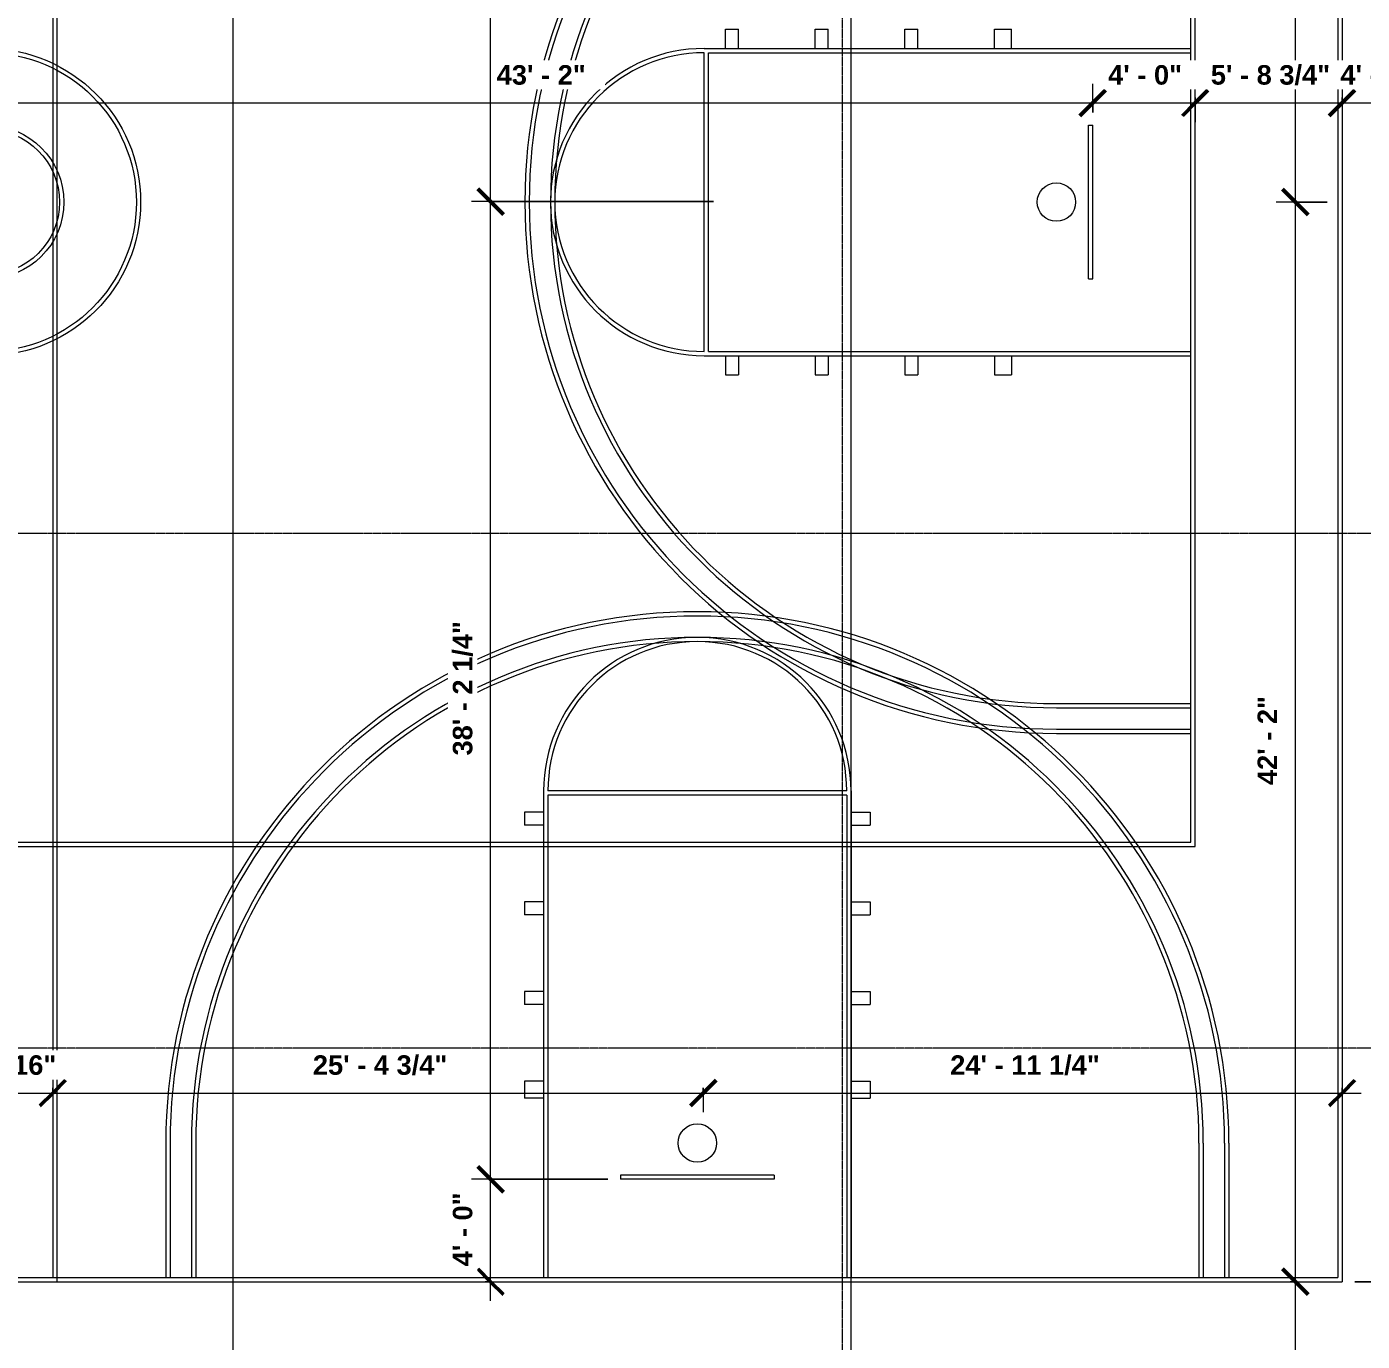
# Model space of a CAD drawing. Header units: inches. Extents: x 23906 to 26777, y -23220 to -20467.
# Drawn here: x 25305 to 25931, y -22246 to -21630 of the extents above; entities that cross this region are included whole.
import ezdxf

# ---------------------------------------------------------------- set-up
doc = ezdxf.new("R2010")
doc.units = ezdxf.units.IN
doc.header["$MEASUREMENT"] = 0
doc.linetypes.add('Grid Line 1_2_', pattern=[0.875, 0.5, -0.125, 0.125, -0.125])
for name, color, linetype, lineweight in [('A-ANNO-DIMS', 211, 'Continuous', 9), ('A-ANNO-DIMS-96', 211, 'Continuous', 9), ('A-FLOR-OTLN', 90, 'Continuous', 140), ('S-GRID', 1, 'Continuous', 9)]:
    doc.layers.add(name, color=color, linetype=linetype, lineweight=lineweight)
doc.styles.add('Arial_B', font='arialbd.ttf', dxfattribs={"height": 9.132806})
doc.dimstyles.new('OD_Dimension_1', dxfattribs={"dimscale": 12, "dimtxt": 9, "dimasz": 1, "dimexe": 0.75, "dimexo": 0.5, "dimgap": 0.5, "dimtad": 1, "dimdec": 4, "dimrnd": 0.0625, "dimzin": 3, "dimdsep": 46, "dimlunit": 4, "dimtxsty": 'Arial_B', "dimblk1": 'OBLIQUE', "dimblk2": 'OBLIQUE', "dimsah": 1, "dimcen": 0.09, "dimdle": 0.75, "dimazin": 0, "dimtfac": 1, "dimtdec": 4, "dimtix": 1, "dimtmove": 0, "dimatfit": 3, "dimfxl": 1, "dimtvp": 1, "dimtfill": 1, "dimfrac": 2, "dimtolj": 1, "dimtzin": 0, "dimlwd": 13, "dimlwe": 13, "dimarcsym": 2})
doc.dimstyles.new('OD_Dimension_2', dxfattribs={"dimscale": 12, "dimtxt": 9, "dimasz": 1, "dimexe": 0.75, "dimexo": 0.5, "dimgap": 0.5, "dimtad": 1, "dimdec": 4, "dimrnd": 0.0625, "dimzin": 3, "dimdsep": 46, "dimlunit": 4, "dimtxsty": 'Arial_B', "dimblk1": 'OBLIQUE', "dimblk2": 'OBLIQUE', "dimsah": 1, "dimcen": 0.09, "dimdle": 0.75, "dimazin": 0, "dimtfac": 1, "dimtdec": 4, "dimtix": 1, "dimtmove": 0, "dimatfit": 3, "dimfxl": 1, "dimtvp": 1, "dimtfill": 1, "dimfrac": 2, "dimtolj": 1, "dimtzin": 0, "dimlwd": 13, "dimlwe": 13, "dimarcsym": 2})
doc.dimstyles.new('OD_Dimension_3', dxfattribs={"dimscale": 12, "dimtxt": 9, "dimasz": 1, "dimexe": 0.75, "dimexo": 0.5, "dimgap": 0.5, "dimtad": 1, "dimdec": 4, "dimrnd": 0.0625, "dimzin": 3, "dimdsep": 46, "dimlunit": 4, "dimtxsty": 'Arial_B', "dimblk1": 'OBLIQUE', "dimblk2": 'OBLIQUE', "dimsah": 1, "dimcen": 0.09, "dimdle": 0.75, "dimazin": 0, "dimtfac": 1, "dimtdec": 4, "dimtix": 1, "dimtmove": 0, "dimatfit": 3, "dimfxl": 1, "dimtvp": 1, "dimtfill": 1, "dimfrac": 2, "dimtolj": 1, "dimtzin": 0, "dimlwd": 13, "dimlwe": 13, "dimarcsym": 2})

# ---------------------------------------------------------------- blocks, each defined once
blk = doc.blocks.new('DIMBLOCK50-Enlarged First Floor Plan _East_')
at = {"layer": 'A-ANNO-DIMS-96', "lineweight": 50}
for p, q in [((25899.53, -22218.3), (25893.53, -22212.3)), ((25899.53, -22218.3), (25905.53, -22224.3)), ((25899.53, -22359.55), (25893.53, -22353.55)), ((25899.53, -22359.55), (25905.53, -22365.55))]:
    blk.add_line(p, q, dxfattribs=at)
at = {"layer": 'A-ANNO-DIMS-96', "lineweight": 13}
for p, q in [((25897.04, -22218.3), (25908.53, -22218.3)), ((25899.53, -22218.3), (25897.04, -22218.3)), ((25899.53, -22368.55), (25899.53, -22218.3)), ((25897.04, -22359.55), (25908.53, -22359.55)), ((25899.53, -22359.55), (25897.04, -22359.55))]:
    blk.add_line(p, q, dxfattribs=at)
at = {"layer": 'A-ANNO-DIMS-96', "color": 0, "lineweight": 13, "insert": (25881.83, -22319.43), "char_height": 9.1328, "width": 73.2, "attachment_point": 1, "rotation": 90, "line_spacing_factor": 0.938532, "style": 'Arial_B', "bg_fill": 3, "box_fill_scale": 1.25, "bg_fill_color": 0, "bg_fill_transparency": 0}
blk.add_mtext('11\' - 9 1/4"', dxfattribs=at)
blk = doc.blocks.new('_Oblique')
at = {"color": 0, "linetype": 'ByBlock', "lineweight": -2}
blk.add_line((-0.5, -0.5), (0.5, 0.5), dxfattribs=at)
blk = doc.blocks.new('DIMBLOCK51-Enlarged First Floor Plan _East_')
at = {"layer": 'A-ANNO-DIMS-96', "lineweight": 50}
for p, q in [((25899.53, -21712.3), (25893.53, -21706.3)), ((25899.53, -21712.3), (25905.53, -21718.3)), ((25899.53, -22218.3), (25893.53, -22212.3)), ((25899.53, -22218.3), (25905.53, -22224.3))]:
    blk.add_line(p, q, dxfattribs=at)
at = {"layer": 'A-ANNO-DIMS-96', "lineweight": 13}
for p, q in [((25914.39, -21712.3), (25890.53, -21712.3)), ((25899.53, -22218.3), (25899.53, -21712.3)), ((25899.53, -21712.3), (25914.39, -21712.3)), ((25897.04, -22218.3), (25908.53, -22218.3)), ((25899.53, -22218.3), (25897.04, -22218.3))]:
    blk.add_line(p, q, dxfattribs=at)
at = {"layer": 'A-ANNO-DIMS-96', "color": 0, "lineweight": 13, "insert": (25881.83, -21985.52), "char_height": 9.133, "width": 48.5143, "attachment_point": 1, "rotation": 90, "line_spacing_factor": 0.938532, "style": 'Arial_B', "bg_fill": 3, "box_fill_scale": 1.25, "bg_fill_color": 0, "bg_fill_transparency": 0}
blk.add_mtext('42\' - 2"', dxfattribs=at)
blk = doc.blocks.new('DIMBLOCK52-Enlarged First Floor Plan _East_')
at = {"layer": 'A-ANNO-DIMS-96', "lineweight": 50}
for p, q in [((25899.53, -21206.3), (25893.53, -21200.3)), ((25899.53, -21206.3), (25905.53, -21212.3)), ((25899.53, -21712.3), (25893.53, -21706.3)), ((25899.53, -21712.3), (25905.53, -21718.3))]:
    blk.add_line(p, q, dxfattribs=at)
at = {"layer": 'A-ANNO-DIMS-96', "lineweight": 13}
for p, q in [((25897.04, -21206.3), (25908.53, -21206.3)), ((25899.53, -21206.3), (25897.04, -21206.3)), ((25899.53, -21712.3), (25899.53, -21206.3)), ((25914.39, -21712.3), (25890.53, -21712.3)), ((25899.53, -21712.3), (25914.39, -21712.3))]:
    blk.add_line(p, q, dxfattribs=at)
at = {"layer": 'A-ANNO-DIMS-96', "color": 0, "lineweight": 13, "insert": (25881.83, -21479.52), "char_height": 9.133, "width": 48.5143, "attachment_point": 1, "rotation": 90, "line_spacing_factor": 0.938532, "style": 'Arial_B', "bg_fill": 3, "box_fill_scale": 1.25, "bg_fill_color": 0, "bg_fill_transparency": 0}
blk.add_mtext('42\' - 2"', dxfattribs=at)
blk = doc.blocks.new('DIMBLOCK58-Enlarged First Floor Plan _East_')
at = {"layer": 'A-ANNO-DIMS-96', "lineweight": 50}
for p, q in [((25286.61, -21665.81), (25292.61, -21659.81)), ((25804.61, -21665.81), (25810.61, -21659.81)), ((25286.61, -21665.81), (25280.61, -21671.81)), ((25804.61, -21665.81), (25798.61, -21671.81))]:
    blk.add_line(p, q, dxfattribs=at)
at = {"layer": 'A-ANNO-DIMS-96', "lineweight": 13}
for p, q in [((25804.61, -21670.3), (25804.61, -21656.81)), ((25286.61, -21663.33), (25286.61, -21674.81)), ((25286.61, -21665.81), (25286.61, -21663.33)), ((25286.61, -21665.81), (25804.61, -21665.81)), ((25804.61, -21665.81), (25804.61, -21670.3))]:
    blk.add_line(p, q, dxfattribs=at)
at = {"layer": 'A-ANNO-DIMS-96', "color": 0, "lineweight": 13, "insert": (25525.4, -21648.11), "char_height": 9.133, "width": 48.5143, "attachment_point": 1, "line_spacing_factor": 0.938532, "style": 'Arial_B', "bg_fill": 3, "box_fill_scale": 1.25, "bg_fill_color": 0, "bg_fill_transparency": 0}
blk.add_mtext('43\' - 2"', dxfattribs=at)
blk = doc.blocks.new('DIMBLOCK59-Enlarged First Floor Plan _East_')
at = {"layer": 'A-ANNO-DIMS-96', "lineweight": 13}
for p, q in [((25804.61, -21670.3), (25804.61, -21656.81)), ((25804.61, -21665.81), (25852.61, -21665.81)), ((25804.61, -21665.81), (25804.61, -21670.3)), ((25852.61, -21663.33), (25852.61, -21674.81)), ((25852.61, -21665.81), (25852.61, -21663.33))]:
    blk.add_line(p, q, dxfattribs=at)
at = {"layer": 'A-ANNO-DIMS-96', "lineweight": 50}
for p, q in [((25804.61, -21665.81), (25810.61, -21659.81)), ((25852.61, -21665.81), (25858.61, -21659.81)), ((25804.61, -21665.81), (25798.61, -21671.81)), ((25852.61, -21665.81), (25846.61, -21671.81))]:
    blk.add_line(p, q, dxfattribs=at)
at = {"layer": 'A-ANNO-DIMS-96', "color": 0, "lineweight": 13, "insert": (25811.83, -21648.11), "char_height": 9.133, "width": 40.2857, "attachment_point": 1, "line_spacing_factor": 0.938532, "style": 'Arial_B', "bg_fill": 3, "box_fill_scale": 1.25, "bg_fill_color": 0, "bg_fill_transparency": 0}
blk.add_mtext('4\' - 0"', dxfattribs=at)
blk = doc.blocks.new('DIMBLOCK60-Enlarged First Floor Plan _East_')
at = {"layer": 'A-ANNO-DIMS-96', "lineweight": 50}
for p, q in [((25852.61, -21665.81), (25858.61, -21659.81)), ((25921.39, -21665.81), (25927.39, -21659.81)), ((25852.61, -21665.81), (25846.61, -21671.81)), ((25921.39, -21665.81), (25915.39, -21671.81))]:
    blk.add_line(p, q, dxfattribs=at)
at = {"layer": 'A-ANNO-DIMS-96', "lineweight": 13}
for p, q in [((25852.61, -21663.33), (25852.61, -21674.81)), ((25852.61, -21665.81), (25852.61, -21663.33)), ((25852.61, -21665.81), (25921.39, -21665.81)), ((25921.39, -21663.33), (25921.39, -21674.81)), ((25921.39, -21665.81), (25921.39, -21663.33))]:
    blk.add_line(p, q, dxfattribs=at)
at = {"layer": 'A-ANNO-DIMS-96', "color": 0, "lineweight": 13, "insert": (25859.93, -21648.11), "char_height": 9.1328, "width": 64.9714, "attachment_point": 1, "line_spacing_factor": 0.938532, "style": 'Arial_B', "bg_fill": 3, "box_fill_scale": 1.25, "bg_fill_color": 0, "bg_fill_transparency": 0}
blk.add_mtext('5\' - 8 3/4"', dxfattribs=at)
blk = doc.blocks.new('DIMBLOCK61-Enlarged First Floor Plan _East_')
at = {"layer": 'A-ANNO-DIMS-96', "lineweight": 50}
for p, q in [((25921.39, -21665.81), (25927.39, -21659.81)), ((25980.89, -21665.81), (25986.89, -21659.81)), ((25921.39, -21665.81), (25915.39, -21671.81)), ((25980.89, -21665.81), (25974.89, -21671.81))]:
    blk.add_line(p, q, dxfattribs=at)
at = {"layer": 'A-ANNO-DIMS-96', "lineweight": 13}
for p, q in [((25921.39, -21663.33), (25921.39, -21674.81)), ((25921.39, -21665.81), (25921.39, -21663.33)), ((25921.39, -21665.81), (25989.89, -21665.81)), ((25980.89, -21663.33), (25980.89, -21674.81)), ((25980.89, -21665.81), (25980.89, -21663.33))]:
    blk.add_line(p, q, dxfattribs=at)
at = {"layer": 'A-ANNO-DIMS-96', "color": 0, "lineweight": 13, "insert": (25920.64, -21648.11), "char_height": 9.1328, "width": 73.2, "attachment_point": 1, "line_spacing_factor": 0.938532, "style": 'Arial_B', "bg_fill": 3, "box_fill_scale": 1.25, "bg_fill_color": 0, "bg_fill_transparency": 0}
blk.add_mtext('4\' - 11 1/2"', dxfattribs=at)
blk = doc.blocks.new('DIMBLOCK70-Enlarged First Floor Plan _East_')
at = {"layer": 'A-ANNO-DIMS-96', "lineweight": 50}
for p, q in [((25255.83, -22129.89), (25261.83, -22123.89)), ((25317.39, -22129.89), (25323.39, -22123.89)), ((25255.83, -22129.89), (25249.83, -22135.89)), ((25317.39, -22129.89), (25311.39, -22135.89))]:
    blk.add_line(p, q, dxfattribs=at)
at = {"layer": 'A-ANNO-DIMS-96', "lineweight": 13}
for p, q in [((25255.83, -22127.41), (25255.83, -22138.89)), ((25255.83, -22129.89), (25255.83, -22127.41)), ((25317.39, -22127.41), (25317.39, -22138.89)), ((25317.39, -22129.89), (25317.39, -22127.41)), ((25255.83, -22129.89), (25317.39, -22129.89))]:
    blk.add_line(p, q, dxfattribs=at)
at = {"layer": 'A-ANNO-DIMS-96', "color": 0, "lineweight": 13, "insert": (25256.11, -22112.19), "char_height": 9.1328, "width": 73.2, "attachment_point": 1, "line_spacing_factor": 0.938532, "style": 'Arial_B', "bg_fill": 3, "box_fill_scale": 1.25, "bg_fill_color": 0, "bg_fill_transparency": 0}
blk.add_mtext('5\' - 1 9/16"', dxfattribs=at)
blk = doc.blocks.new('DIMBLOCK71-Enlarged First Floor Plan _East_')
at = {"layer": 'A-ANNO-DIMS-96', "lineweight": 50}
for p, q in [((25317.39, -22129.89), (25323.39, -22123.89)), ((25622.17, -22129.89), (25628.17, -22123.89)), ((25317.39, -22129.89), (25311.39, -22135.89)), ((25622.17, -22129.89), (25616.17, -22135.89))]:
    blk.add_line(p, q, dxfattribs=at)
at = {"layer": 'A-ANNO-DIMS-96', "lineweight": 13}
for p, q in [((25317.39, -22127.41), (25317.39, -22138.89)), ((25317.39, -22129.89), (25317.39, -22127.41)), ((25622.17, -22127.41), (25622.17, -22138.89)), ((25622.17, -22129.89), (25622.17, -22127.41)), ((25317.39, -22129.89), (25622.17, -22129.89))]:
    blk.add_line(p, q, dxfattribs=at)
at = {"layer": 'A-ANNO-DIMS-96', "color": 0, "lineweight": 13, "insert": (25439.28, -22112.19), "char_height": 9.1328, "width": 73.2, "attachment_point": 1, "line_spacing_factor": 0.938532, "style": 'Arial_B', "bg_fill": 3, "box_fill_scale": 1.25, "bg_fill_color": 0, "bg_fill_transparency": 0}
blk.add_mtext('25\' - 4 3/4"', dxfattribs=at)
blk = doc.blocks.new('DIMBLOCK72-Enlarged First Floor Plan _East_')
at = {"layer": 'A-ANNO-DIMS-96', "lineweight": 50}
for p, q in [((25622.17, -22129.89), (25628.17, -22123.89)), ((25921.39, -22129.89), (25927.39, -22123.89)), ((25622.17, -22129.89), (25616.17, -22135.89)), ((25921.39, -22129.89), (25915.39, -22135.89))]:
    blk.add_line(p, q, dxfattribs=at)
at = {"layer": 'A-ANNO-DIMS-96', "lineweight": 13}
for p, q in [((25622.17, -22127.41), (25622.17, -22138.89)), ((25622.17, -22129.89), (25622.17, -22127.41)), ((25921.39, -22127.41), (25921.39, -22138.89)), ((25921.39, -22129.89), (25921.39, -22127.41)), ((25622.17, -22129.89), (25930.39, -22129.89))]:
    blk.add_line(p, q, dxfattribs=at)
at = {"layer": 'A-ANNO-DIMS-96', "color": 0, "lineweight": 13, "insert": (25737.85, -22112.19), "char_height": 9.1328, "width": 81.4286, "attachment_point": 1, "line_spacing_factor": 0.938532, "style": 'Arial_B', "bg_fill": 3, "box_fill_scale": 1.25, "bg_fill_color": 0, "bg_fill_transparency": 0}
blk.add_mtext('24\' - 11 1/4"', dxfattribs=at)
blk = doc.blocks.new('DIMBLOCK74-Enlarged First Floor Plan _East_')
at = {"layer": 'A-ANNO-DIMS-96', "lineweight": 13}
for p, q in [((26065.4, -22266.3), (26065.4, -22209.3)), ((25927.39, -22218.3), (26074.4, -22218.3)), ((26065.4, -22218.3), (25927.39, -22218.3)), ((25986.83, -22266.3), (26074.4, -22266.3)), ((26065.4, -22266.3), (25986.83, -22266.3))]:
    blk.add_line(p, q, dxfattribs=at)
at = {"layer": 'A-ANNO-DIMS-96', "lineweight": 50}
for p, q in [((26065.4, -22218.3), (26059.4, -22212.3)), ((26065.4, -22218.3), (26071.4, -22224.3)), ((26065.4, -22266.3), (26059.4, -22260.3)), ((26065.4, -22266.3), (26071.4, -22272.3))]:
    blk.add_line(p, q, dxfattribs=at)
at = {"layer": 'A-ANNO-DIMS-96', "color": 0, "lineweight": 13, "insert": (26047.7, -22259.09), "char_height": 9.133, "width": 40.2857, "attachment_point": 1, "rotation": 90, "line_spacing_factor": 0.938532, "style": 'Arial_B', "bg_fill": 3, "box_fill_scale": 1.25, "bg_fill_color": 0, "bg_fill_transparency": 0}
blk.add_mtext('4\' - 0"', dxfattribs=at)
blk = doc.blocks.new('DIMBLOCK75-Enlarged First Floor Plan _East_')
at = {"layer": 'A-ANNO-DIMS-96', "lineweight": 50}
for p, q in [((25522.54, -22170.3), (25516.54, -22164.3)), ((25522.54, -22170.3), (25528.54, -22176.3)), ((25522.54, -22218.3), (25516.54, -22212.3)), ((25522.54, -22218.3), (25528.54, -22224.3))]:
    blk.add_line(p, q, dxfattribs=at)
at = {"layer": 'A-ANNO-DIMS-96', "lineweight": 13}
for p, q in [((25577.39, -22170.3), (25513.54, -22170.3)), ((25522.54, -22227.3), (25522.54, -22170.3)), ((25522.54, -22170.3), (25577.39, -22170.3)), ((25520.06, -22218.3), (25531.54, -22218.3)), ((25522.54, -22218.3), (25520.06, -22218.3))]:
    blk.add_line(p, q, dxfattribs=at)
at = {"layer": 'A-ANNO-DIMS-96', "color": 0, "lineweight": 13, "insert": (25504.84, -22211.09), "char_height": 9.133, "width": 40.2857, "attachment_point": 1, "rotation": 90, "line_spacing_factor": 0.938532, "style": 'Arial_B', "bg_fill": 3, "box_fill_scale": 1.25, "bg_fill_color": 0, "bg_fill_transparency": 0}
blk.add_mtext('4\' - 0"', dxfattribs=at)
blk = doc.blocks.new('DIMBLOCK76-Enlarged First Floor Plan _East_')
at = {"layer": 'A-ANNO-DIMS-96', "lineweight": 50}
for p, q in [((25522.54, -21712.05), (25516.54, -21706.05)), ((25522.54, -21712.05), (25528.54, -21718.05)), ((25522.54, -22170.3), (25516.54, -22164.3)), ((25522.54, -22170.3), (25528.54, -22176.3))]:
    blk.add_line(p, q, dxfattribs=at)
at = {"layer": 'A-ANNO-DIMS-96', "lineweight": 13}
for p, q in [((25627.02, -21712.05), (25513.54, -21712.05)), ((25522.54, -22170.3), (25522.54, -21712.05)), ((25522.54, -21712.05), (25627.02, -21712.05)), ((25577.39, -22170.3), (25513.54, -22170.3)), ((25522.54, -22170.3), (25577.39, -22170.3))]:
    blk.add_line(p, q, dxfattribs=at)
at = {"layer": 'A-ANNO-DIMS-96', "color": 0, "lineweight": 13, "insert": (25504.84, -21971.68), "char_height": 9.1328, "width": 73.2, "attachment_point": 1, "rotation": 90, "line_spacing_factor": 0.938532, "style": 'Arial_B', "bg_fill": 3, "box_fill_scale": 1.25, "bg_fill_color": 0, "bg_fill_transparency": 0}
blk.add_mtext('38\' - 2 1/4"', dxfattribs=at)
blk = doc.blocks.new('DIMBLOCK77-Enlarged First Floor Plan _East_')
at = {"layer": 'A-ANNO-DIMS-96', "lineweight": 50}
for p, q in [((25522.54, -21254.3), (25516.54, -21248.3)), ((25522.54, -21254.3), (25528.54, -21260.3)), ((25522.54, -21712.05), (25516.54, -21706.05)), ((25522.54, -21712.05), (25528.54, -21718.05))]:
    blk.add_line(p, q, dxfattribs=at)
at = {"layer": 'A-ANNO-DIMS-96', "lineweight": 13}
for p, q in [((25577.39, -21254.3), (25513.54, -21254.3)), ((25522.54, -21712.05), (25522.54, -21254.3)), ((25522.54, -21254.3), (25577.39, -21254.3)), ((25627.02, -21712.05), (25513.54, -21712.05)), ((25522.54, -21712.05), (25627.02, -21712.05))]:
    blk.add_line(p, q, dxfattribs=at)
at = {"layer": 'A-ANNO-DIMS-96', "color": 0, "lineweight": 13, "insert": (25504.84, -21513.68), "char_height": 9.1328, "width": 73.2, "attachment_point": 1, "rotation": 90, "line_spacing_factor": 0.938532, "style": 'Arial_B', "bg_fill": 3, "box_fill_scale": 1.25, "bg_fill_color": 0, "bg_fill_transparency": 0}
blk.add_mtext('38\' - 1 3/4"', dxfattribs=at)

msp = doc.modelspace()

# ---------------------------------------------------------------- linework, layer by layer
at = {"layer": 'A-FLOR-OTLN', "color": 43, "lineweight": 13}
for p, q in [((25317.39023, -21208.30281), (25317.39023, -22216.30281)), ((25319.39023, -21206.30281), (25319.39023, -22218.30281)), ((25919.39023, -21208.30281), (25919.39023, -22216.30281)), ((25921.39023, -21206.30281), (25921.39023, -22218.30281)), ((25850.61166, -22012.30281), (25850.61166, -21412.30281)), ((25852.61166, -22014.30281), (25852.61166, -21410.30281)), ((25632.61166, -21631.30281), (25638.61166, -21631.30281)), ((25632.61166, -21640.30281), (25632.61166, -21631.30281)), ((25638.61166, -21640.30281), (25638.61166, -21631.30281)), ((25674.61166, -21631.30281), (25680.61166, -21631.30281)), ((25674.61166, -21640.30281), (25674.61166, -21631.30281)), ((25680.61166, -21640.30281), (25680.61166, -21631.30281)), ((25716.61166, -21631.30281), (25722.61166, -21631.30281)), ((25716.61166, -21640.30281), (25716.61166, -21631.30281)), ((25722.61166, -21640.30281), (25722.61166, -21631.30281)), ((25758.61166, -21631.30281), (25766.61166, -21631.30281)), ((25758.61166, -21640.30281), (25758.61166, -21631.30281)), ((25766.61166, -21640.30281), (25766.61166, -21631.30281)), ((25622.61166, -21640.30281), (25850.61166, -21640.30281)), ((25622.61166, -21782.30281), (25622.61166, -21642.30281)), ((25624.61166, -21782.30281), (25624.61166, -21642.30281)), ((25624.61166, -21642.30281), (25850.61166, -21642.30281)), ((25802.61166, -21748.30281), (25802.61166, -21676.30281)), ((25802.61166, -21676.30281), (25804.61166, -21676.30281)), ((25804.61166, -21748.30281), (25804.61166, -21676.30281)), ((25802.61166, -21748.30281), (25804.61166, -21748.30281)), ((25622.61166, -21784.30281), (25850.61166, -21784.30281)), ((25624.61166, -21782.30281), (25850.61166, -21782.30281)), ((25632.61166, -21784.30281), (25632.61166, -21793.30281)), ((25638.61166, -21784.30281), (25638.61166, -21793.30281)), ((25674.61166, -21784.30281), (25674.61166, -21793.30281)), ((25680.61166, -21784.30281), (25680.61166, -21793.30281)), ((25716.61166, -21784.30281), (25716.61166, -21793.30281)), ((25722.61166, -21784.30281), (25722.61166, -21793.30281)), ((25758.61166, -21784.30281), (25758.61166, -21793.30281)), ((25766.61166, -21784.30281), (25766.61166, -21793.30281)), ((25632.61166, -21793.30281), (25638.61166, -21793.30281)), ((25674.61166, -21793.30281), (25680.61166, -21793.30281)), ((25716.61166, -21793.30281), (25722.61166, -21793.30281)), ((25758.61166, -21793.30281), (25766.61166, -21793.30281)), ((25787.61166, -21947.30281), (25850.61166, -21947.30281)), ((25787.61166, -21949.30281), (25850.61166, -21949.30281)), ((25787.61166, -21959.30281), (25850.61166, -21959.30281)), ((25787.61166, -21961.30281), (25850.61166, -21961.30281)), ((25547.39023, -21988.30281), (25547.39023, -22216.30281)), ((25689.39023, -21988.30281), (25549.39023, -21988.30281)), ((25689.39023, -21990.30281), (25549.39023, -21990.30281)), ((25549.39023, -21990.30281), (25549.39023, -22216.30281)), ((25689.39023, -21990.30281), (25689.39023, -22216.30281)), ((25691.39023, -21988.30281), (25691.39023, -22216.30281)), ((25538.39023, -21998.30281), (25538.39023, -22004.30281)), ((25547.39023, -21998.30281), (25538.39023, -21998.30281)), ((25547.39023, -22004.30281), (25538.39023, -22004.30281)), ((25691.39023, -21998.30281), (25700.39023, -21998.30281)), ((25691.39023, -22004.30281), (25700.39023, -22004.30281)), ((25700.39023, -21998.30281), (25700.39023, -22004.30281)), ((24720.61166, -22014.30281), (25852.61166, -22014.30281)), ((24722.61166, -22012.30281), (25850.61166, -22012.30281)), ((25538.39023, -22040.30281), (25538.39023, -22046.30281)), ((25547.39023, -22040.30281), (25538.39023, -22040.30281)), ((25691.39023, -22040.30281), (25700.39023, -22040.30281)), ((25700.39023, -22040.30281), (25700.39023, -22046.30281)), ((25547.39023, -22046.30281), (25538.39023, -22046.30281)), ((25691.39023, -22046.30281), (25700.39023, -22046.30281)), ((25538.39023, -22082.30281), (25538.39023, -22088.30281)), ((25547.39023, -22082.30281), (25538.39023, -22082.30281)), ((25691.39023, -22082.30281), (25700.39023, -22082.30281)), ((25700.39023, -22082.30281), (25700.39023, -22088.30281)), ((25547.39023, -22088.30281), (25538.39023, -22088.30281)), ((25691.39023, -22088.30281), (25700.39023, -22088.30281)), ((25538.39023, -22124.30281), (25538.39023, -22132.30281)), ((25547.39023, -22124.30281), (25538.39023, -22124.30281)), ((25691.39023, -22124.30281), (25700.39023, -22124.30281)), ((25700.39023, -22124.30281), (25700.39023, -22132.30281)), ((25547.39023, -22132.30281), (25538.39023, -22132.30281)), ((25691.39023, -22132.30281), (25700.39023, -22132.30281)), ((25370.39023, -22153.30281), (25370.39023, -22216.30281)), ((25372.39023, -22153.30281), (25372.39023, -22216.30281)), ((25382.39023, -22153.30281), (25382.39023, -22216.30281)), ((25384.39023, -22153.30281), (25384.39023, -22216.30281)), ((25854.39023, -22153.30281), (25854.39023, -22216.30281)), ((25856.39023, -22153.30281), (25856.39023, -22216.30281)), ((25866.39023, -22153.30281), (25866.39023, -22216.30281)), ((25868.39023, -22153.30281), (25868.39023, -22216.30281)), ((25655.39023, -22168.30281), (25583.39023, -22168.30281)), ((25583.39023, -22168.30281), (25583.39023, -22170.30281)), ((25655.39023, -22170.30281), (25583.39023, -22170.30281)), ((25655.39023, -22168.30281), (25655.39023, -22170.30281)), ((24653.8331, -22216.30281), (25919.39023, -22216.30281)), ((24651.8331, -22218.30281), (25921.39023, -22218.30281))]:
    msp.add_line(p, q, dxfattribs=at)
for centre, radius in [((25286.61166, -21712.30281), 72), ((25286.61166, -21712.30281), 70), ((25286.61166, -21712.30281), 36), ((25286.61166, -21712.30281), 34), ((25787.61166, -21712.30281), 9), ((25619.39023, -22153.30281), 9)]:
    msp.add_circle(centre, radius, dxfattribs=at)
for centre, radius, start, end in [((25787.61166, -21712.30281), 249, 90, 180), ((25787.61166, -21712.30281), 247, 90, 180), ((25787.61166, -21712.30281), 237, 90, 180), ((25787.61166, -21712.30281), 235, 90, 180), ((25622.61166, -21712.30281), 72, 90, 270), ((25622.61166, -21712.30281), 70, 90, 270), ((25787.61166, -21712.30281), 249, 180, 270), ((25787.61166, -21712.30281), 247, 180, 270), ((25787.61166, -21712.30281), 237, 180, 270), ((25787.61166, -21712.30281), 235, 180, 270), ((25619.39023, -22153.30281), 249, 90, 180), ((25619.39023, -22153.30281), 249, 0, 90), ((25619.39023, -22153.30281), 247, 90, 180), ((25619.39023, -22153.30281), 247, 0, 90), ((25619.39023, -22153.30281), 237, 90, 180), ((25619.39023, -21988.30281), 72, 0, 180), ((25619.39023, -22153.30281), 237, 0, 90), ((25619.39023, -22153.30281), 235, 90, 180), ((25619.39023, -21988.30281), 70, 360, 180), ((25619.39023, -22153.30281), 235, 0, 90)]:
    msp.add_arc(centre, radius, start, end, dxfattribs=at)
at = {"layer": 'S-GRID', "linetype": 'Grid Line 1_2_'}
for p, q in [((25401.89023, -23114.51771), (25401.89023, -20749.66023)), ((25691.39023, -23114.51771), (25691.39023, -20749.66023)), ((25401.89023, -23171.65854), (25401.89023, -20902.42781)), ((25687.39023, -23123.65854), (25687.39023, -20902.42781)), ((25691.39023, -23171.65854), (25691.39023, -20902.42781)), ((26486.39177, -21867.55281), (24012.51838, -21867.55281)), ((26709.53565, -21867.55281), (24159.73736, -21867.55281)), ((26486.39177, -22108.80281), (24012.51838, -22108.80281)), ((26709.53565, -22108.80281), (24159.73736, -22108.80281))]:
    msp.add_line(p, q, dxfattribs=at)

# ---------------------------------------------------------------- next in the draw order: dimensions: what is measured, and where the dimension line sits
at = {"layer": 'A-ANNO-DIMS', "lineweight": 13}
for base, p1, p2, override, picture, middle in [((25804.61166, -21665.81229), (25286.61166, -21657.32701), (25804.61166, -21676.30281), {"dimpost": '<>', "dimfxl": 518.347452}, 'DIMBLOCK58-Enlarged First Floor Plan _East_', (25545.61166, -21655.14932)), ((25317.39023, -22129.89275), (25255.8331, -22121.40747), (25317.39023, -22121.40747), {"dimpost": '<>', "dimfxl": 61.557129}, 'DIMBLOCK70-Enlarged First Floor Plan _East_', (25286.61166, -22119.16749))]:
    dim = msp.add_linear_dim(base=base, p1=p1, p2=p2, dimstyle='OD_Dimension_1', override=override, dxfattribs=at)
    dim.commit()
    dim.dimension.update_dxf_attribs({"geometry": picture, "text_midpoint": middle})
for base, p1, p2, override, picture, middle in [((25522.54341, -22170.30281), (25514.05813, -22218.30281), (25583.39023, -22170.30281), {"dimpost": '<>', "dimfxl": 84.326386}, 'DIMBLOCK75-Enlarged First Floor Plan _East_', (25511.88045, -22194.30281)), ((25899.53017, -22218.30281), (25891.04489, -22359.55281), (25891.04489, -22218.30281), {"dimpost": '<>', "dimfxl": 141.25}, 'DIMBLOCK50-Enlarged First Floor Plan _East_', (25888.80491, -22288.92781))]:
    dim = msp.add_linear_dim(base=base, p1=p1, p2=p2, angle=90, dimstyle='OD_Dimension_1', override=override, dxfattribs=at)
    dim.commit()
    dim.dimension.update_dxf_attribs({"geometry": picture, "text_midpoint": middle})

# ---------------------------------------------------------------- next in the draw order: dimensions: what is measured, and where the dimension line sits
for base, p1, p2, dimstyle, override, picture, middle in [((25852.61166, -21665.81229), (25804.61166, -21676.30281), (25852.61166, -21657.32701), 'OD_Dimension_1', {"dimpost": '<>', "dimfxl": 51.614737}, 'DIMBLOCK59-Enlarged First Floor Plan _East_', (25828.61166, -21655.14932)), ((25622.16879, -22129.89275), (25317.39023, -22121.40747), (25622.16879, -22121.40747), 'OD_Dimension_3', {"dimpost": '<>', "dimfxl": 304.778564}, 'DIMBLOCK71-Enlarged First Floor Plan _East_', (25469.77951, -22119.1706))]:
    dim = msp.add_linear_dim(base=base, p1=p1, p2=p2, dimstyle=dimstyle, override=override, dxfattribs=at)
    dim.commit()
    dim.dimension.update_dxf_attribs({"geometry": picture, "text_midpoint": middle})
dim = msp.add_linear_dim(base=(25899.53017, -21712.30281), p1=(25891.04489, -22218.30281), p2=(25920.39023, -21712.30281), angle=90, dimstyle='OD_Dimension_1', override={"dimpost": '<>', "dimfxl": 506.850223}, dxfattribs=at)
dim.commit()
dim.dimension.update_dxf_attribs({"geometry": 'DIMBLOCK51-Enlarged First Floor Plan _East_', "text_midpoint": (25888.94508, -21965.30281)})

# ---------------------------------------------------------------- next in the draw order: dimensions: what is measured, and where the dimension line sits
for base, p1, p2, override, picture, middle in [((25899.53017, -21206.30281), (25920.39023, -21712.30281), (25891.04489, -21206.30281), {"dimpost": '<>', "dimfxl": 506.850223}, 'DIMBLOCK52-Enlarged First Floor Plan _East_', (25888.94508, -21459.30281)), ((26065.40323, -22218.30281), (25980.82773, -22266.30281), (25921.39023, -22218.30281), {"dimpost": '<>', "dimfxl": 76.39906}, 'DIMBLOCK74-Enlarged First Floor Plan _East_', (26054.74027, -22242.30281))]:
    dim = msp.add_linear_dim(base=base, p1=p1, p2=p2, angle=90, dimstyle='OD_Dimension_1', override=override, dxfattribs=at)
    dim.commit()
    dim.dimension.update_dxf_attribs({"geometry": picture, "text_midpoint": middle})
dim = msp.add_linear_dim(base=(25921.39023, -22129.89275), p1=(25622.16879, -22121.40747), p2=(25921.39023, -22121.40747), dimstyle='OD_Dimension_2', override={"dimpost": '<>', "dimfxl": 299.221436}, dxfattribs=at)
dim.commit()
dim.dimension.update_dxf_attribs({"geometry": 'DIMBLOCK72-Enlarged First Floor Plan _East_', "text_midpoint": (25771.77951, -22119.1706)})

# ---------------------------------------------------------------- next in the draw order: dimensions: what is measured, and where the dimension line sits
dim = msp.add_linear_dim(base=(25921.39023, -21665.81229), p1=(25852.61166, -21657.32701), p2=(25921.39023, -21657.32701), dimstyle='OD_Dimension_1', override={"dimpost": '<>', "dimfxl": 68.778564}, dxfattribs=at)
dim.commit()
dim.dimension.update_dxf_attribs({"geometry": 'DIMBLOCK60-Enlarged First Floor Plan _East_', "text_midpoint": (25887.00094, -21655.08703)})
dim = msp.add_linear_dim(base=(25522.54341, -21712.05281), p1=(25583.39023, -22170.30281), p2=(25633.01523, -21712.05281), angle=90, dimstyle='OD_Dimension_3', override={"dimpost": '<>', "dimfxl": 460.929174}, dxfattribs=at)
dim.commit()
dim.dimension.update_dxf_attribs({"geometry": 'DIMBLOCK76-Enlarged First Floor Plan _East_', "text_midpoint": (25511.81815, -21941.17781)})

# ---------------------------------------------------------------- next in the draw order: dimensions: what is measured, and where the dimension line sits
dim = msp.add_linear_dim(base=(25522.54341, -21254.30281), p1=(25633.01523, -21712.05281), p2=(25583.39023, -21254.30281), angle=90, dimstyle='OD_Dimension_2', override={"dimpost": '<>', "dimfxl": 460.432083}, dxfattribs=at)
dim.commit()
dim.dimension.update_dxf_attribs({"geometry": 'DIMBLOCK77-Enlarged First Floor Plan _East_', "text_midpoint": (25511.81815, -21483.17781)})
dim = msp.add_linear_dim(base=(25980.89023, -21665.81229), p1=(25921.39023, -21657.32701), p2=(25980.89023, -21657.32701), dimstyle='OD_Dimension_1', override={"dimpost": '<>', "dimfxl": 59.5}, dxfattribs=at)
dim.commit()
dim.dimension.update_dxf_attribs({"geometry": 'DIMBLOCK61-Enlarged First Floor Plan _East_', "text_midpoint": (25951.14023, -21655.09014)})

doc.saveas('drawing.dxf')
